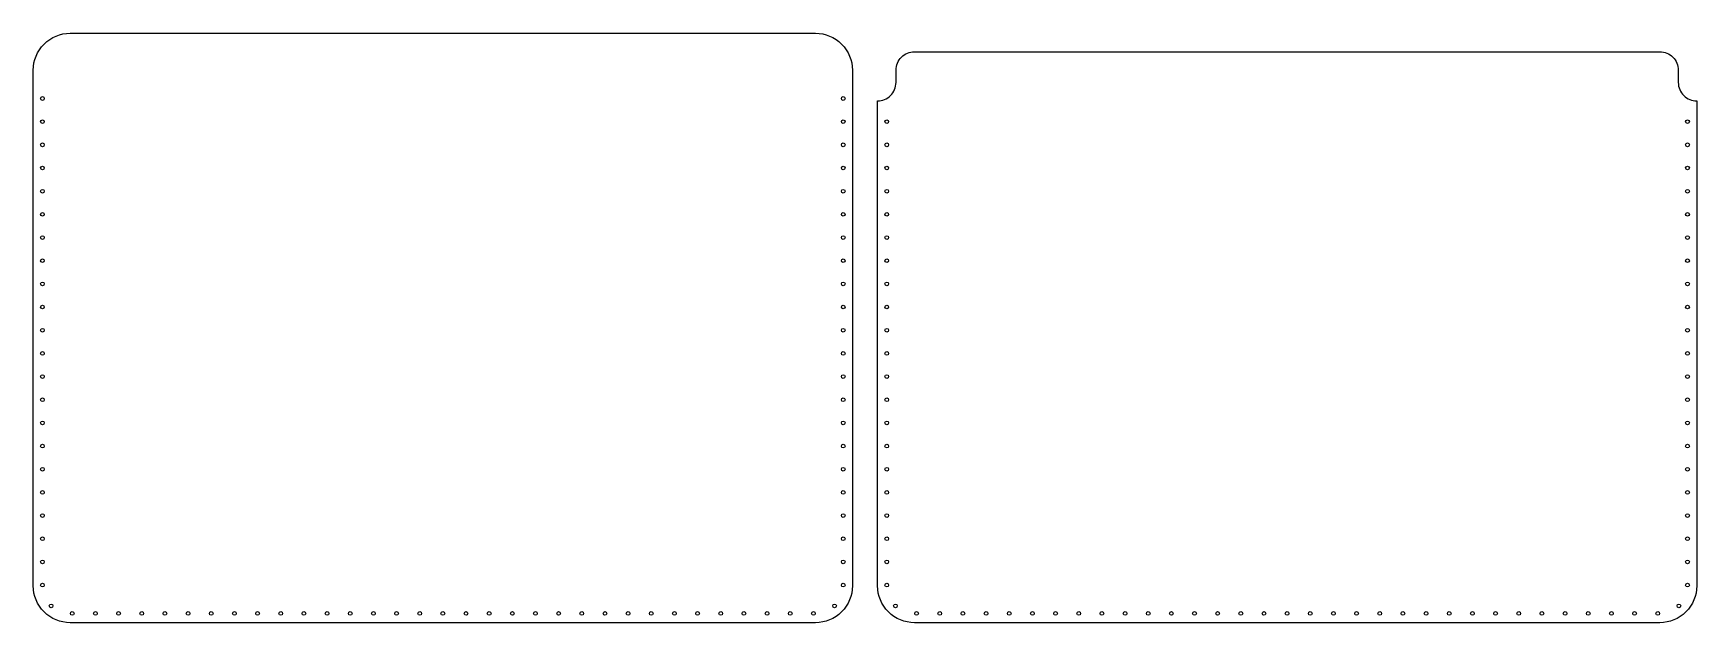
# Model space of a CAD drawing. Header units: millimetres. Extents: x 1926 to 2602, y 1556 to 1796.
import ezdxf

# ---------------------------------------------------------------- set-up
doc = ezdxf.new("R2010")
doc.units = ezdxf.units.MM

# ---------------------------------------------------------------- blocks, each defined once
blk = doc.blocks.new('*U12')
blk.add_circle((0, 0), 0.75)
blk = doc.blocks.new('*U13')
at = {"color": 0, "linetype": 'ByBlock', "lineweight": -2, "transparency": 16777216}
for p, rotation in [((1929.86, 1769.44), 270), ((2255.36, 1769.44), 89.99999999999999), ((1929.86, 1760.03), 270), ((2255.36, 1760.03), 89.99999999999999), ((1929.86, 1750.61), 270), ((2255.36, 1750.61), 89.99999999999999), ((1929.86, 1741.2), 270), ((2255.36, 1741.2), 89.99999999999999), ((1929.86, 1731.78), 270), ((2255.36, 1731.78), 89.99999999999999), ((1929.86, 1722.37), 270), ((2255.36, 1722.37), 89.99999999999999), ((1929.86, 1712.95), 270), ((2255.36, 1712.95), 89.99999999999999), ((1929.86, 1703.54), 270), ((2255.36, 1703.54), 89.99999999999999), ((1929.86, 1694.12), 270), ((2255.36, 1694.12), 89.99999999999999), ((1929.86, 1684.71), 270), ((2255.36, 1684.71), 89.99999999999999), ((1929.86, 1675.29), 270), ((2255.36, 1675.29), 89.99999999999999), ((1929.86, 1665.88), 270), ((2255.36, 1665.88), 89.99999999999999), ((1929.86, 1656.46), 270), ((2255.36, 1656.46), 89.99999999999999), ((1929.86, 1647.05), 270), ((2255.36, 1647.05), 89.99999999999999), ((1929.86, 1637.64), 270), ((2255.36, 1637.64), 89.99999999999999), ((1929.86, 1628.22), 270), ((2255.36, 1628.22), 89.99999999999999), ((1929.86, 1618.81), 270), ((2255.36, 1618.81), 89.99999999999999), ((1929.86, 1609.39), 270), ((2255.36, 1609.39), 89.99999999999999), ((1929.86, 1599.98), 270), ((2255.36, 1599.98), 89.99999999999999), ((1929.86, 1590.56), 270), ((2255.36, 1590.56), 89.99999999999999), ((1929.86, 1581.15), 270), ((2255.36, 1581.15), 89.99999999999999), ((1929.86, 1571.73), 270), ((2255.36, 1571.73), 89.99999999999999), ((1933.36, 1563.28), 316.449127555186), ((2251.86, 1563.28), 43.55087244481492)]:
    blk.add_blockref('*U12', p, dxfattribs=dict(at, rotation=rotation))
for p in [(1941.98, 1560.19), (1951.39, 1560.19), (1960.81, 1560.19), (1970.22, 1560.19), (1979.64, 1560.19), (1989.05, 1560.19), (1998.47, 1560.19), (2007.88, 1560.19), (2017.29, 1560.19), (2026.71, 1560.19), (2036.12, 1560.19), (2045.54, 1560.19), (2054.95, 1560.19), (2064.37, 1560.19), (2073.78, 1560.19), (2083.2, 1560.19), (2092.61, 1560.19), (2102.03, 1560.19), (2111.44, 1560.19), (2120.86, 1560.19), (2130.27, 1560.19), (2139.69, 1560.19), (2149.1, 1560.19), (2158.52, 1560.19), (2167.93, 1560.19), (2177.35, 1560.19), (2186.76, 1560.19), (2196.18, 1560.19), (2205.59, 1560.19), (2215, 1560.19), (2224.42, 1560.19), (2233.83, 1560.19), (2243.25, 1560.19)]:
    blk.add_blockref('*U12', p, dxfattribs=at)

msp = doc.modelspace()

# ---------------------------------------------------------------- linework, layer by layer
for p, q in [((1926.11, 1768.44), (1926.11, 1768.44)), ((2269.33, 1768.44), (2269.33, 1768.44))]:
    msp.add_line(p, q)
for points in [[(1926.11, 1780.94, -0.414214), (1941.11, 1795.94), (2244.11, 1795.94, -0.414214), (2259.11, 1780.94), (2259.11, 1571.44, -0.414214), (2244.11, 1556.44), (1941.11, 1556.44, -0.414214), (1926.11, 1571.44)], [(2276.83, 1780.94, -0.414214), (2284.33, 1788.44), (2587.33, 1788.44, -0.414214), (2594.83, 1780.94), (2594.83, 1775.94, 0.414214), (2602.33, 1768.44), (2602.33, 1571.44, -0.414214), (2587.33, 1556.44), (2284.33, 1556.44, -0.414214), (2269.33, 1571.44), (2269.33, 1768.44, 0.414214), (2276.83, 1775.94)]]:
    msp.add_lwpolyline(points, format="xyb", close=True)
for centre in [(2273.08, 1760.03), (2598.58, 1760.03), (2273.08, 1750.61), (2598.58, 1750.61), (2273.08, 1741.2), (2598.58, 1741.2), (2273.08, 1731.78), (2598.58, 1731.78), (2273.08, 1722.37), (2598.58, 1722.37), (2273.08, 1712.95), (2598.58, 1712.95), (2273.08, 1703.54), (2598.58, 1703.54), (2273.08, 1694.12), (2598.58, 1694.12), (2273.08, 1684.71), (2598.58, 1684.71), (2273.08, 1675.29), (2598.58, 1675.29), (2273.08, 1665.88), (2598.58, 1665.88), (2273.08, 1656.46), (2598.58, 1656.46), (2273.08, 1647.05), (2598.58, 1647.05), (2273.08, 1637.64), (2598.58, 1637.64), (2273.08, 1628.22), (2598.58, 1628.22), (2273.08, 1618.81), (2598.58, 1618.81), (2273.08, 1609.39), (2598.58, 1609.39), (2273.08, 1599.98), (2598.58, 1599.98), (2273.08, 1590.56), (2598.58, 1590.56), (2273.08, 1581.15), (2598.58, 1581.15), (2273.08, 1571.73), (2598.58, 1571.73), (2276.58, 1563.28), (2595.08, 1563.28), (2285.19, 1560.19), (2294.61, 1560.19), (2304.02, 1560.19), (2313.44, 1560.19), (2322.85, 1560.19), (2332.27, 1560.19), (2341.68, 1560.19), (2351.1, 1560.19), (2360.51, 1560.19), (2369.93, 1560.19), (2379.34, 1560.19), (2388.75, 1560.19), (2398.17, 1560.19), (2407.58, 1560.19), (2417, 1560.19), (2426.41, 1560.19), (2435.83, 1560.19), (2445.24, 1560.19), (2454.66, 1560.19), (2464.07, 1560.19), (2473.49, 1560.19), (2482.9, 1560.19), (2492.32, 1560.19), (2501.73, 1560.19), (2511.15, 1560.19), (2520.56, 1560.19), (2529.98, 1560.19), (2539.39, 1560.19), (2548.81, 1560.19), (2558.22, 1560.19), (2567.64, 1560.19), (2577.05, 1560.19), (2586.47, 1560.19)]:
    msp.add_circle(centre, 0.75)

# ---------------------------------------------------------------- block references
msp.add_blockref('*U13', (0, 0))

doc.saveas('drawing.dxf')
